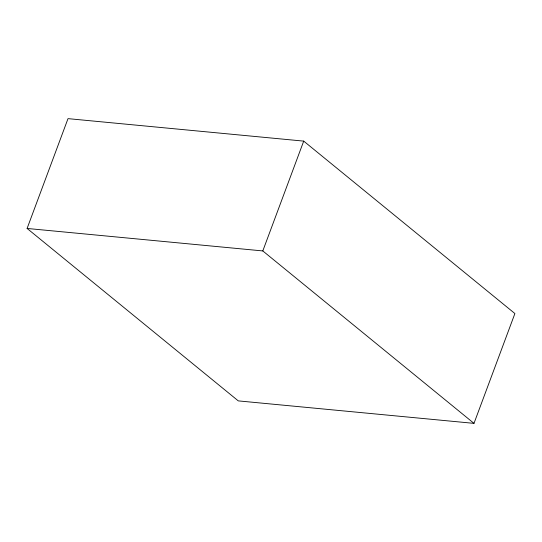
<?xml version="1.0" encoding="UTF-8"?>
<svg xmlns="http://www.w3.org/2000/svg" width="542" height="542" viewBox="0 0 542 542"><rect width="100%" height="100%" fill="white"/><g stroke="black" fill="none" stroke-linecap="round" stroke-linejoin="round"><path stroke-width="0.81" d="M27.1 228.453L68.007 118.637L303.71 141.116L514.9 313.547L473.993 423.363L238.29 400.884L27.1 228.453L262.802 250.932L473.993 423.363M262.802 250.932L303.71 141.116"/></g></svg>
